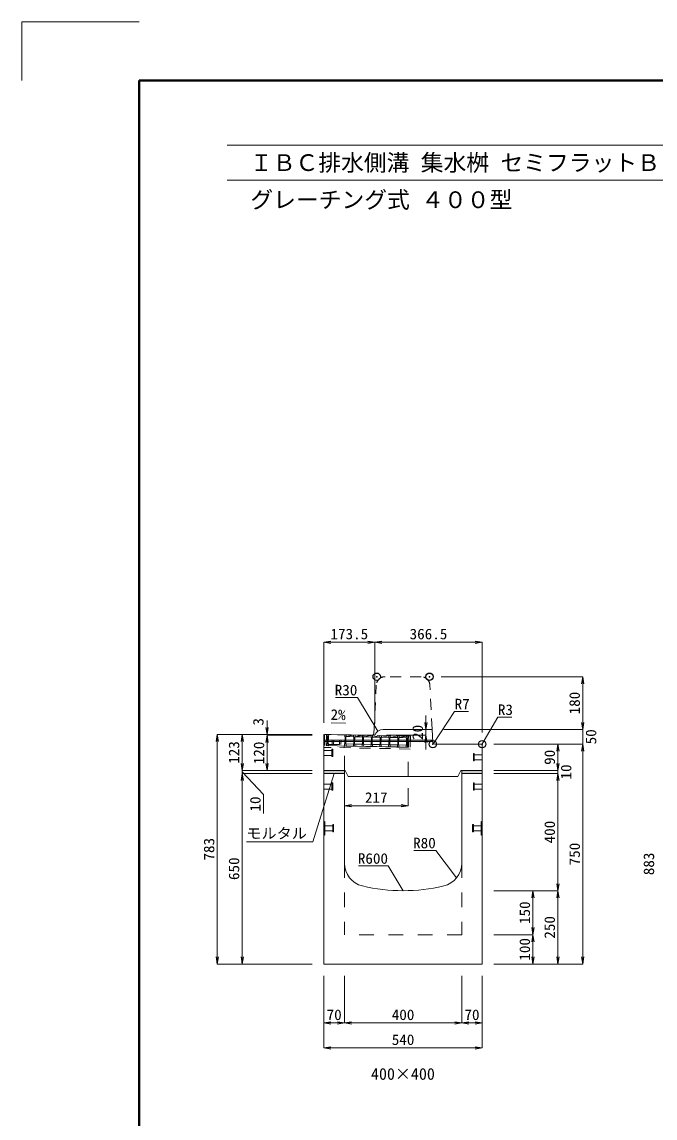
# Model space of a CAD drawing. Units: millimetres at full size. Extents: x -1809 to 57027, y -20349 to 17321.
# Drawn here: x 38018 to 40178, y 7388 to 11127 of the extents above; entities that cross this region are included whole.
import ezdxf
from ezdxf.enums import TextEntityAlignment as Align

# ---------------------------------------------------------------- set-up
doc = ezdxf.new("R2010")
doc.units = ezdxf.units.MM
doc.header["$LTSCALE"] = 50
doc.header["$PDMODE"] = 32
doc.header["$PDSIZE"] = 25
doc.linetypes.add('USER1', pattern=[2, 1, -1])
doc.linetypes.add('USER2', pattern=[1.35, 0.75, -0.6])
for name, color, linetype in [('0_2', 7, 'Continuous'), ('作業エリア', 11, 'Continuous'), ('文字', 7, 'Continuous')]:
    doc.layers.add(name, color=color, linetype=linetype)
for name, color, linetype, lineweight in [('Defpoints_3', 1, 'Continuous', 13), ('インサート', 3, 'USER2', 9), ('グレーチング', 7, 'USER2', 9), ('モルタル', 7, 'Continuous', 9), ('受枠', 3, 'USER2', 9), ('図枠', 7, 'Continuous', 5), ('寸法線', 7, 'Continuous', 13), ('引出線', 4, 'Continuous', 13), ('本体', 2, 'Continuous', 13), ('目地', 132, 'Continuous', 9)]:
    doc.layers.add(name, color=color, linetype=linetype, lineweight=lineweight)
doc.styles.add('ＭＳ ゴシック', font='')
doc.styles.add('ＭＳ 明朝', font='')
doc.styles.get('ＭＳ ゴシック').set_extended_font_data('MS Gothic')
doc.styles.get('ＭＳ 明朝').set_extended_font_data('MS Mincho')

# ---------------------------------------------------------------- blocks, each defined once
blk = doc.blocks.new('open_arrow')
at = {"color": 0, "linetype": 'Continuous', "lineweight": -2}
blk.add_lwpolyline([(7.5, 1.25), (0, 0), (7.5, -1.25)], dxfattribs=at)

msp = doc.modelspace()

# ---------------------------------------------------------------- hatches: boundary and pattern name
at = {"layer": 'モルタル'}
for points in [[(39048.24, 8563.69), (39048.24, 8573.69), (39118.24, 8573.69), (39118.24, 8563.69)], [(39518.24, 8563.69), (39518.24, 8573.69), (39588.24, 8573.69), (39588.24, 8563.69)]]:
    msp.add_hatch(color=256, dxfattribs=at).paths.add_polyline_path(points)

# ---------------------------------------------------------------- linework, layer by layer
at = {"layer": 'Defpoints_3'}
for p, q in [((38018.24, 11127.12), (38418.24, 11127.12)), ((38018.24, 10927.12), (38018.24, 11127.12)), ((38018.24, 11127.12), (38418.24, 11127.12)), ((38018.24, 10927.12), (38018.24, 11127.12)), ((38018.24, 11127.12), (38418.24, 11127.12)), ((38018.24, 10927.12), (38018.24, 11127.12)), ((38018.24, 11127.12), (38418.24, 11127.12)), ((38018.24, 10927.12), (38018.24, 11127.12)), ((38018.24, 11127.12), (38418.24, 11127.12)), ((38018.24, 10927.12), (38018.24, 11127.12)), ((38018.24, 11127.12), (38418.24, 11127.12)), ((38018.24, 10927.12), (38018.24, 11127.12))]:
    msp.add_line(p, q, dxfattribs=at)
at = {"layer": 'インサート'}
for p, q in [((39048.24, 8642.19), (39075.24, 8642.19)), ((39048.24, 8642.19), (39048.24, 8625.19)), ((39078.24, 8646.19), (39075.24, 8646.19)), ((39075.24, 8646.19), (39075.24, 8621.19)), ((39078.24, 8621.19), (39078.24, 8646.19)), ((39048.24, 8625.19), (39075.24, 8625.19)), ((39075.24, 8621.19), (39078.24, 8621.19)), ((39558.24, 8631.19), (39561.24, 8631.19)), ((39558.24, 8606.19), (39558.24, 8631.19)), ((39561.24, 8606.19), (39558.24, 8606.19)), ((39561.24, 8631.19), (39561.24, 8606.19)), ((39588.24, 8627.19), (39561.24, 8627.19)), ((39588.24, 8610.19), (39561.24, 8610.19)), ((39588.24, 8627.19), (39588.24, 8610.19)), ((39048.24, 8527.19), (39075.24, 8527.19)), ((39048.24, 8527.19), (39048.24, 8510.19)), ((39078.24, 8531.19), (39075.24, 8531.19)), ((39075.24, 8531.19), (39075.24, 8506.19)), ((39078.24, 8506.19), (39078.24, 8531.19)), ((39558.24, 8531.19), (39561.24, 8531.19)), ((39558.24, 8506.19), (39558.24, 8531.19)), ((39561.24, 8531.19), (39561.24, 8506.19)), ((39588.24, 8527.19), (39561.24, 8527.19)), ((39588.24, 8527.19), (39588.24, 8510.19)), ((39048.24, 8510.19), (39075.24, 8510.19)), ((39075.24, 8506.19), (39078.24, 8506.19)), ((39561.24, 8506.19), (39558.24, 8506.19)), ((39588.24, 8510.19), (39561.24, 8510.19)), ((39051.44, 8385.19), (39078.44, 8385.19)), ((39051.44, 8385.19), (39051.44, 8368.19)), ((39081.44, 8389.19), (39078.44, 8389.19)), ((39078.44, 8389.19), (39078.44, 8364.19)), ((39081.44, 8364.19), (39081.44, 8389.19)), ((39555.04, 8389.19), (39558.04, 8389.19)), ((39555.04, 8364.19), (39555.04, 8389.19)), ((39558.04, 8389.19), (39558.04, 8364.19)), ((39585.04, 8385.19), (39558.04, 8385.19)), ((39585.04, 8385.19), (39585.04, 8368.19)), ((39051.44, 8368.19), (39078.44, 8368.19)), ((39078.44, 8364.19), (39081.44, 8364.19)), ((39558.04, 8364.19), (39555.04, 8364.19)), ((39585.04, 8368.19), (39558.04, 8368.19))]:
    msp.add_line(p, q, dxfattribs=at)
at = {"layer": 'グレーチング'}
for p, q in [((39059.53, 8696.47), (39059.41, 8690.47)), ((39059.41, 8690.47), (39060.39, 8689.46)), ((39334.48, 8691.15), (39059.53, 8696.47)), ((39060.39, 8689.46), (39059.93, 8665.46)), ((39063.39, 8689.4), (39062.93, 8665.4)), ((39064.41, 8690.38), (39063.39, 8689.4)), ((39064.53, 8696.38), (39064.41, 8690.38)), ((39076.67, 8677.64), (39076.38, 8662.64)), ((39076.67, 8677.64), (39106.66, 8677.06)), ((39081.67, 8677.54), (39081.38, 8662.54)), ((39101.66, 8677.15), (39101.37, 8662.16)), ((39106.66, 8677.06), (39106.37, 8662.06)), ((39119.52, 8695.31), (39119.4, 8689.31)), ((39119.4, 8689.31), (39120.38, 8688.29)), ((39120.38, 8688.29), (39119.92, 8664.3)), ((39123.38, 8688.24), (39122.92, 8664.24)), ((39124.4, 8689.22), (39123.38, 8688.24)), ((39124.52, 8695.22), (39124.4, 8689.22)), ((39124.4, 8689.22), (39149.51, 8694.73)), ((39124.4, 8689.22), (39149.4, 8688.73)), ((39149.51, 8694.73), (39149.4, 8688.73)), ((39149.4, 8688.73), (39150.38, 8687.71)), ((39150.38, 8687.71), (39149.91, 8663.72)), ((39153.38, 8687.66), (39152.91, 8663.66)), ((39154.39, 8688.64), (39153.38, 8687.66)), ((39154.51, 8694.64), (39154.39, 8688.64)), ((39154.39, 8688.64), (39179.51, 8694.15)), ((39154.39, 8688.64), (39179.39, 8688.15)), ((39179.51, 8694.15), (39179.39, 8688.15)), ((39179.39, 8688.15), (39180.37, 8687.13)), ((39180.37, 8687.13), (39179.91, 8663.14)), ((39183.37, 8687.08), (39182.91, 8663.08)), ((39184.39, 8688.06), (39183.37, 8687.08)), ((39184.51, 8694.05), (39184.39, 8688.06)), ((39184.39, 8688.06), (39209.5, 8693.57)), ((39184.39, 8688.06), (39209.38, 8687.57)), ((39209.5, 8693.57), (39209.38, 8687.57)), ((39209.38, 8687.57), (39210.36, 8686.55)), ((39210.36, 8686.55), (39209.9, 8662.56)), ((39213.36, 8686.49), (39212.9, 8662.5)), ((39214.38, 8687.48), (39213.36, 8686.49)), ((39214.5, 8693.47), (39214.38, 8687.48)), ((39214.38, 8687.48), (39239.49, 8692.99)), ((39214.38, 8687.48), (39239.38, 8686.99)), ((39239.49, 8692.99), (39239.38, 8686.99)), ((39239.38, 8686.99), (39240.36, 8685.97)), ((39240.36, 8685.97), (39239.89, 8661.98)), ((39243.36, 8685.91), (39242.89, 8661.92)), ((39244.38, 8686.89), (39243.36, 8685.91)), ((39244.49, 8692.89), (39244.38, 8686.89)), ((39244.38, 8686.89), (39269.49, 8692.41)), ((39244.38, 8686.89), (39269.37, 8686.41)), ((39269.49, 8692.41), (39269.37, 8686.41)), ((39269.37, 8686.41), (39270.35, 8685.39)), ((39270.35, 8685.39), (39269.89, 8661.4)), ((39273.35, 8685.33), (39272.89, 8661.34)), ((39274.37, 8686.31), (39273.35, 8685.33)), ((39274.49, 8692.31), (39274.37, 8686.31)), ((39274.37, 8686.31), (39299.48, 8691.83)), ((39274.37, 8686.31), (39299.37, 8685.83)), ((39299.48, 8691.83), (39299.37, 8685.83)), ((39299.37, 8685.83), (39300.35, 8684.81)), ((39300.35, 8684.81), (39299.88, 8660.82)), ((39303.35, 8684.75), (39302.88, 8660.76)), ((39304.37, 8685.73), (39303.35, 8684.75)), ((39304.48, 8691.73), (39304.37, 8685.73)), ((39304.37, 8685.73), (39329.48, 8691.25)), ((39304.37, 8685.73), (39329.36, 8685.25)), ((39329.48, 8691.25), (39329.36, 8685.25)), ((39329.36, 8685.25), (39330.34, 8684.23)), ((39330.34, 8684.23), (39329.88, 8660.24)), ((39333.34, 8684.17), (39332.88, 8660.18)), ((39334.36, 8685.15), (39333.34, 8684.17)), ((39334.48, 8691.15), (39334.36, 8685.15)), ((39058.79, 8658.48), (39058.91, 8664.48)), ((39333.74, 8653.16), (39058.79, 8658.48)), ((39058.91, 8664.48), (39059.93, 8665.46)), ((39063.91, 8664.38), (39062.93, 8665.4)), ((39063.79, 8658.38), (39063.91, 8664.38)), ((39063.88, 8662.88), (39118.87, 8661.82)), ((39118.78, 8657.32), (39118.9, 8663.32)), ((39118.9, 8663.32), (39119.92, 8664.3)), ((39122.92, 8664.24), (39149.91, 8663.72)), ((39123.9, 8663.22), (39122.92, 8664.24)), ((39123.78, 8657.22), (39123.9, 8663.22)), ((39148.78, 8656.74), (39148.89, 8662.74)), ((39148.89, 8662.74), (39149.91, 8663.72)), ((39153.89, 8662.64), (39152.91, 8663.66)), ((39152.91, 8663.66), (39179.91, 8663.14)), ((39153.78, 8656.64), (39153.89, 8662.64)), ((39178.77, 8656.16), (39178.89, 8662.16)), ((39178.89, 8662.16), (39179.91, 8663.14)), ((39183.89, 8662.06), (39182.91, 8663.08)), ((39182.91, 8663.08), (39209.9, 8662.56)), ((39183.77, 8656.06), (39183.89, 8662.06)), ((39208.76, 8655.58), (39208.88, 8661.58)), ((39208.88, 8661.58), (39209.9, 8662.56)), ((39213.88, 8661.48), (39212.9, 8662.5)), ((39212.9, 8662.5), (39239.89, 8661.98)), ((39213.76, 8655.48), (39213.88, 8661.48)), ((39238.76, 8655), (39238.88, 8661)), ((39238.88, 8661), (39239.89, 8661.98)), ((39243.87, 8660.9), (39242.89, 8661.92)), ((39242.89, 8661.92), (39269.89, 8661.4)), ((39243.76, 8654.9), (39243.87, 8660.9)), ((39268.75, 8654.42), (39268.87, 8660.42)), ((39268.87, 8660.42), (39269.89, 8661.4)), ((39273.87, 8660.32), (39272.89, 8661.34)), ((39272.89, 8661.34), (39299.88, 8660.82)), ((39273.75, 8654.32), (39273.87, 8660.32)), ((39298.75, 8653.84), (39298.86, 8659.84)), ((39298.86, 8659.84), (39299.88, 8660.82)), ((39302.88, 8660.76), (39329.88, 8660.24)), ((39303.86, 8659.74), (39302.88, 8660.76)), ((39303.75, 8653.74), (39303.86, 8659.74)), ((39328.74, 8653.26), (39328.86, 8659.25)), ((39328.86, 8659.25), (39329.88, 8660.24)), ((39333.86, 8659.16), (39332.88, 8660.18)), ((39333.74, 8653.16), (39333.86, 8659.16))]:
    msp.add_line(p, q, dxfattribs=at)
at = {"layer": 'モルタル'}
for points in [[(39118.24, 8573.69), (39048.24, 8573.69), (39048.24, 8563.69), (39118.24, 8563.69)], [(39588.24, 8573.69), (39518.24, 8573.69), (39518.24, 8563.69), (39588.24, 8563.69)]]:
    msp.add_lwpolyline(points, close=True, dxfattribs=at)
at = {"layer": '作業エリア'}
for p in [(39228.24, 8893.69), (39408.24, 8893.69), (39408.24, 8893.69), (39419.74, 8663.69), (39588.24, 8663.69)]:
    msp.add_point(p, dxfattribs=at)
at = {"layer": '受枠'}
for p, q in [((39050.53, 8696.65), (39049.68, 8652.66)), ((39343.48, 8690.98), (39050.53, 8696.65)), ((39056.53, 8696.53), (39055.79, 8658.54)), ((39337.48, 8691.09), (39336.74, 8653.1)), ((39343.48, 8690.98), (39342.62, 8646.99)), ((39342.62, 8646.99), (39049.68, 8652.66)), ((39055.79, 8658.54), (39336.74, 8653.1)), ((39117.78, 8657.34), (39117.67, 8651.34))]:
    msp.add_line(p, q, dxfattribs=at)
at = {"layer": '図枠', "lineweight": 40}
for p, q in [((38418.24, 5387.12), (38418.24, 10927.12)), ((38418.24, 10927.12), (46218.24, 10927.12))]:
    msp.add_line(p, q, dxfattribs=at)
at = {"layer": '図枠', "lineweight": 13}
for p, q in [((38718.24, 10707.12), (45918.24, 10707.12)), ((38718.24, 10587.12), (45918.24, 10587.12))]:
    msp.add_line(p, q, dxfattribs=at)
at = {"layer": '寸法線'}
for p, q in [((39221.61, 9011.37), (39048.24, 9011.37)), ((39048.24, 8736.69), (39048.24, 9011.37)), ((39221.61, 8733.69), (39221.61, 9011.37)), ((39588.24, 9011.37), (39221.61, 9011.37)), ((39221.61, 8733.69), (39221.61, 9011.37)), ((39588.24, 8703.69), (39588.24, 9011.37)), ((39448.24, 8893.69), (39931.18, 8893.69)), ((39931.18, 8713.69), (39931.18, 8893.69)), ((39395.91, 8645.69), (39395.91, 8761.69)), ((39931.18, 8761.69), (39931.18, 8615.69)), ((38854.46, 8744.69), (38854.46, 8645.69)), ((39289.89, 8713.69), (39395.91, 8713.69)), ((39457.24, 8713.69), (39931.18, 8713.69)), ((39457.24, 8713.69), (39931.18, 8713.69)), ((38684.46, 8696.69), (38684.46, 7913.69)), ((39008.24, 8696.69), (38684.46, 8696.69)), ((38769.46, 8696.69), (38769.46, 8573.69)), ((39008.24, 8696.69), (38769.46, 8696.69)), ((39008.24, 8696.69), (38854.46, 8696.69)), ((39008.24, 8693.69), (38854.46, 8693.69)), ((38854.46, 8693.69), (38854.46, 8573.69)), ((39008.24, 8693.69), (38854.46, 8693.69)), ((39261.61, 8693.69), (39395.91, 8693.69)), ((39628.24, 8663.69), (39846.18, 8663.69)), ((39628.24, 8663.69), (39931.18, 8663.69)), ((39628.24, 8663.69), (39931.18, 8663.69)), ((39846.18, 8663.69), (39846.18, 8573.69)), ((39931.18, 7913.69), (39931.18, 8663.69)), ((38769.46, 8621.69), (38769.46, 8515.69)), ((39846.18, 8621.69), (39846.18, 8515.69)), ((39008.24, 8573.69), (38769.46, 8573.69)), ((39008.24, 8573.69), (38769.46, 8573.69)), ((38769.46, 8568.69), (38842.14, 8491.36)), ((39008.24, 8563.69), (38769.46, 8563.69)), ((38769.46, 8563.69), (38769.46, 7913.69)), ((39008.24, 8563.69), (38769.46, 8563.69)), ((39008.24, 8573.69), (38854.46, 8573.69)), ((39628.24, 8573.69), (39831.18, 8573.69)), ((39628.24, 8573.69), (39846.18, 8573.69)), ((39628.24, 8563.69), (39831.18, 8563.69)), ((39628.24, 8563.69), (39846.18, 8563.69)), ((39846.18, 8563.69), (39846.18, 8163.69)), ((38842.14, 8491.36), (38842.14, 8427.34)), ((39335.24, 8513.69), (39335.24, 8453.46)), ((39335.24, 8453.46), (39118.24, 8453.46)), ((39628.24, 8163.69), (39846.18, 8163.69)), ((39628.24, 8163.69), (39761.18, 8163.69)), ((39628.24, 8163.69), (39846.18, 8163.69)), ((39761.18, 8163.69), (39761.18, 8013.69)), ((39846.18, 7913.69), (39846.18, 8163.69)), ((39628.24, 8013.69), (39761.18, 8013.69)), ((39628.24, 8013.69), (39761.18, 8013.69)), ((39761.18, 8013.69), (39761.18, 7913.69)), ((39008.24, 7913.69), (38684.46, 7913.69)), ((39008.24, 7913.69), (38769.46, 7913.69)), ((39628.24, 7913.69), (39761.18, 7913.69)), ((39628.24, 7913.69), (39846.18, 7913.69)), ((39628.24, 7913.69), (39931.18, 7913.69)), ((39048.24, 7873.69), (39048.24, 7712.54)), ((39048.24, 7873.69), (39048.24, 7627.54)), ((39118.24, 7873.69), (39118.24, 7712.54)), ((39118.24, 7873.69), (39118.24, 7712.54)), ((39518.24, 7873.69), (39518.24, 7712.54)), ((39518.24, 7873.69), (39518.24, 7712.54)), ((39588.24, 7873.69), (39588.24, 7712.54)), ((39588.24, 7873.69), (39588.24, 7627.54)), ((39048.24, 7712.54), (39118.24, 7712.54)), ((39118.24, 7712.54), (39518.24, 7712.54)), ((39518.24, 7712.54), (39588.24, 7712.54)), ((39048.24, 7627.54), (39588.24, 7627.54))]:
    msp.add_line(p, q, dxfattribs=at)
at = {"layer": '引出線'}
for points in [[(39232.57, 8708.19), (39162.35, 8822.81), (39087.68, 8822.81)], [(39421.58, 8665.62), (39493.97, 8775.15), (39541.9, 8775.15)], [(39587.36, 8662.81), (39641.52, 8755.97), (39689.25, 8755.97)], [(39121.74, 8734.82), (39073, 8735.79), (39121.74, 8734.82)], [(39083.24, 8563.69), (39010.16, 8330.28), (38784.24, 8330.28)], [(39501, 8208.11), (39429.74, 8301.22), (39355.07, 8301.22)], [(39318.24, 8163.69), (39266.88, 8248.44), (39165.87, 8248.44)]]:
    msp.add_lwpolyline(points, dxfattribs=at)
at = {"layer": '本体', "linetype": 'USER2', "lineweight": 9}
for p, q in [((39218.57, 8700.34), (39226.82, 8865.19)), ((39379.7, 8893.69), (39256.78, 8893.69)), ((39417.24, 8713.69), (39409.67, 8865.19))]:
    msp.add_line(p, q, dxfattribs=at)
at = {"layer": '本体'}
for p, q in [((39417.24, 8713.69), (39249.89, 8713.69)), ((39419.41, 8670.34), (39417.24, 8713.69)), ((39048.24, 8573.69), (39048.24, 8696.69)), ((39203.24, 8693.69), (39048.24, 8696.69)), ((39203.24, 8693.69), (39221.61, 8693.69)), ((39585.24, 8663.69), (39426.4, 8663.69)), ((39588.24, 8573.69), (39588.24, 8660.69)), ((39121.24, 8573.69), (39048.24, 8573.69)), ((39048.24, 7913.69), (39048.24, 8563.69)), ((39048.24, 8563.69), (39118.24, 8563.69)), ((39118.24, 8257.73), (39118.24, 8563.69)), ((39121.24, 8573.69), (39131.24, 8553.69)), ((39515.24, 8573.69), (39505.24, 8553.69)), ((39588.24, 8573.69), (39515.24, 8573.69)), ((39518.24, 8563.69), (39518.24, 8257.73)), ((39518.24, 8563.69), (39588.24, 8563.69)), ((39588.24, 8563.69), (39588.24, 7913.69)), ((39505.24, 8553.69), (39131.24, 8553.69)), ((39588.24, 7913.69), (39048.24, 7913.69))]:
    msp.add_line(p, q, dxfattribs=at)
at = {"layer": '本体', "linetype": 'USER1'}
for p, q in [((39118.24, 8573.69), (39118.24, 8657.33)), ((39335.24, 8553.69), (39335.24, 8653.13))]:
    msp.add_line(p, q, dxfattribs=at)
at = {"layer": '本体', "lineweight": 9}
for p, q in [((39048.24, 8401.19), (39051.44, 8399.19)), ((39051.44, 8399.19), (39051.44, 8354.19)), ((39588.24, 8401.19), (39585.04, 8399.19)), ((39585.04, 8399.19), (39585.04, 8354.19)), ((39051.44, 8354.19), (39048.24, 8352.19)), ((39585.04, 8354.19), (39588.24, 8352.19))]:
    msp.add_line(p, q, dxfattribs=at)
at = {"layer": '本体', "linetype": 'USER1', "lineweight": 15}
for p, q in [((39118.24, 8257.73), (39118.24, 8013.69)), ((39518.24, 8257.73), (39518.24, 8013.69)), ((39518.24, 8013.69), (39118.24, 8013.69))]:
    msp.add_line(p, q, dxfattribs=at)
at = {"layer": '本体', "linetype": 'USER2', "lineweight": 9}
for centre, radius, start, end in [((39256.78, 8863.69), 30, 90, 177.13759), ((39379.7, 8863.69), 30, 2.86241, 90), ((39211.58, 8700.69), 7, 270, 357.13759)]:
    msp.add_arc(centre, radius, start, end, dxfattribs=at)
at = {"layer": '本体'}
for centre, radius, start, end in [((39249.89, 8683.69), 30, 90, 160.52878), ((39426.4, 8670.69), 7, 182.86241, 270), ((39585.24, 8660.69), 3, 0, 90), ((39198.24, 8257.73), 80, 180, 256.65764), ((39438.24, 8257.73), 80, 283.34236, 0), ((39318.24, 8763.69), 600, 256.65764, 283.34236)]:
    msp.add_arc(centre, radius, start, end, dxfattribs=at)
at = {"layer": '目地'}
for p, q in [((39048.24, 8676.69), (39419.09, 8676.69)), ((39048.24, 8672.69), (39419.29, 8672.69))]:
    msp.add_line(p, q, dxfattribs=at)

# ---------------------------------------------------------------- block references
at = {"layer": '寸法線', "xscale": 3.2, "yscale": 3.2}
for p in [(39048.24, 9011.37), (39221.61, 9011.37), (39118.24, 8453.46), (39048.24, 7712.54), (39118.24, 7712.54), (39518.24, 7712.54), (39048.24, 7627.54)]:
    msp.add_blockref('open_arrow', p, dxfattribs=at)
for p, rotation in [((39221.61, 9011.37), 180), ((39588.24, 9011.37), 180), ((39931.18, 8893.69), 270), ((38854.46, 8696.69), 90), ((39395.91, 8713.69), 90), ((39931.18, 8713.69), 90), ((39931.18, 8713.69), 90), ((38684.46, 8696.69), 270), ((38769.46, 8696.69), 270), ((38854.46, 8693.69), 270), ((38854.46, 8693.69), 270), ((39395.91, 8693.69), 270), ((39846.18, 8663.69), 270), ((39931.18, 8663.69), 270), ((39931.18, 8663.69), 270), ((38769.46, 8573.69), 90), ((38769.46, 8573.69), 90), ((38769.46, 8563.69), 270), ((38769.46, 8563.69), 270), ((38854.46, 8573.69), 90), ((39846.18, 8573.69), 90), ((39846.18, 8573.69), 90), ((39846.18, 8563.69), 270), ((39846.18, 8563.69), 270), ((39335.24, 8453.46), 180), ((39761.18, 8163.69), 270), ((39846.18, 8163.69), 90), ((39846.18, 8163.69), 270), ((39761.18, 8013.69), 90), ((39761.18, 8013.69), 270), ((38684.46, 7913.69), 90), ((38769.46, 7913.69), 90), ((39761.18, 7913.69), 90), ((39846.18, 7913.69), 90), ((39931.18, 7913.69), 90), ((39118.24, 7712.54), 180), ((39518.24, 7712.54), 180), ((39588.24, 7712.54), 180), ((39588.24, 7627.54), 180)]:
    msp.add_blockref('open_arrow', p, dxfattribs=dict(at, rotation=rotation))
at = {"layer": '引出線', "xscale": 0.16, "yscale": 0.16}
for p, rotation in [((39121.74, 8734.82), 178.9), ((39232.57, 8708.19), 121.5), ((39421.58, 8665.62), 56.5), ((39587.36, 8662.81), 59.8), ((39083.24, 8563.69), 252.6), ((39501, 8208.11), 127.4), ((39318.24, 8163.69), 121.2)]:
    msp.add_blockref('open_arrow', p, dxfattribs=dict(at, rotation=rotation))

# ---------------------------------------------------------------- texts
at = {"layer": '0_2', "style": 'ＭＳ ゴシック'}
msp.add_text('グレーチング式 ４００型', height=56.96, dxfattribs=at).set_placement((38797.43, 10520.74), align=Align.MIDDLE_LEFT)
at = {"layer": '図枠', "style": 'ＭＳ ゴシック'}
msp.add_text('\u3000ＩＢＣ排水側溝 集水桝 セミフラットＢ Ⅱ型 斜左 H=20\u3000断面図', height=56.96, dxfattribs=at).set_placement((38718.24, 10647.12), align=Align.MIDDLE_LEFT)
at = {"layer": '寸法線', "style": 'ＭＳ 明朝', "width": 1.05}
for s, p in [('173.5', (39134.92, 9039.37)), ('366.5', (39404.92, 9039.37)), ('217', (39226.74, 8481.46)), ('70', (39083.24, 7740.54)), ('400', (39318.24, 7740.54)), ('70', (39553.24, 7740.54)), ('540', (39318.24, 7655.54))]:
    msp.add_text(s, height=36.03, dxfattribs=at).set_placement(p, align=Align.MIDDLE_CENTER)
for s, p in [('180', (39903.18, 8803.69)), ('3', (38824.46, 8739.7)), ('20', (39367.91, 8703.69)), ('50', (39959.18, 8688.69)), ('123', (38741.46, 8635.19)), ('120', (38826.46, 8633.69)), ('90', (39818.18, 8618.69)), ('10', (39874.18, 8568.69)), ('10', (38814.14, 8459.35)), ('400', (39818.18, 8363.69)), ('783', (38656.46, 8305.19)), ('750', (39903.18, 8288.69)), ('650', (38741.46, 8238.69)), ('883', (40156.46, 8255.19)), ('150', (39733.18, 8088.69)), ('250', (39818.18, 8038.69)), ('100', (39733.18, 7963.69))]:
    msp.add_text(s, height=36.03, rotation=90, dxfattribs=at).set_placement(p, align=Align.MIDDLE_CENTER)
at = {"layer": '引出線', "style": 'ＭＳ 明朝', "width": 1.05}
for s, p in [('R30', (39162.35, 8866.01)), ('モルタル', (38990.16, 8377.39)), ('R80', (39429.74, 8344.42)), ('R600', (39266.88, 8291.64))]:
    msp.add_text(s, height=36.03, dxfattribs=at).set_placement(p, align=Align.TOP_RIGHT)
for s, p in [('R7', (39493.97, 8818.35)), ('R3', (39641.52, 8799.17))]:
    msp.add_text(s, height=36.03, dxfattribs=at).set_placement(p, align=Align.TOP_LEFT)
msp.add_text('2%', height=36.03, rotation=358.854, dxfattribs=at).set_placement((39122.68, 8781.71), align=Align.TOP_RIGHT)
at = {"layer": '文字', "style": 'ＭＳ 明朝'}
msp.add_text('400×400', height=40.03, dxfattribs=at).set_placement((39317.76, 7538.72), align=Align.MIDDLE_CENTER)

doc.saveas('drawing.dxf')
